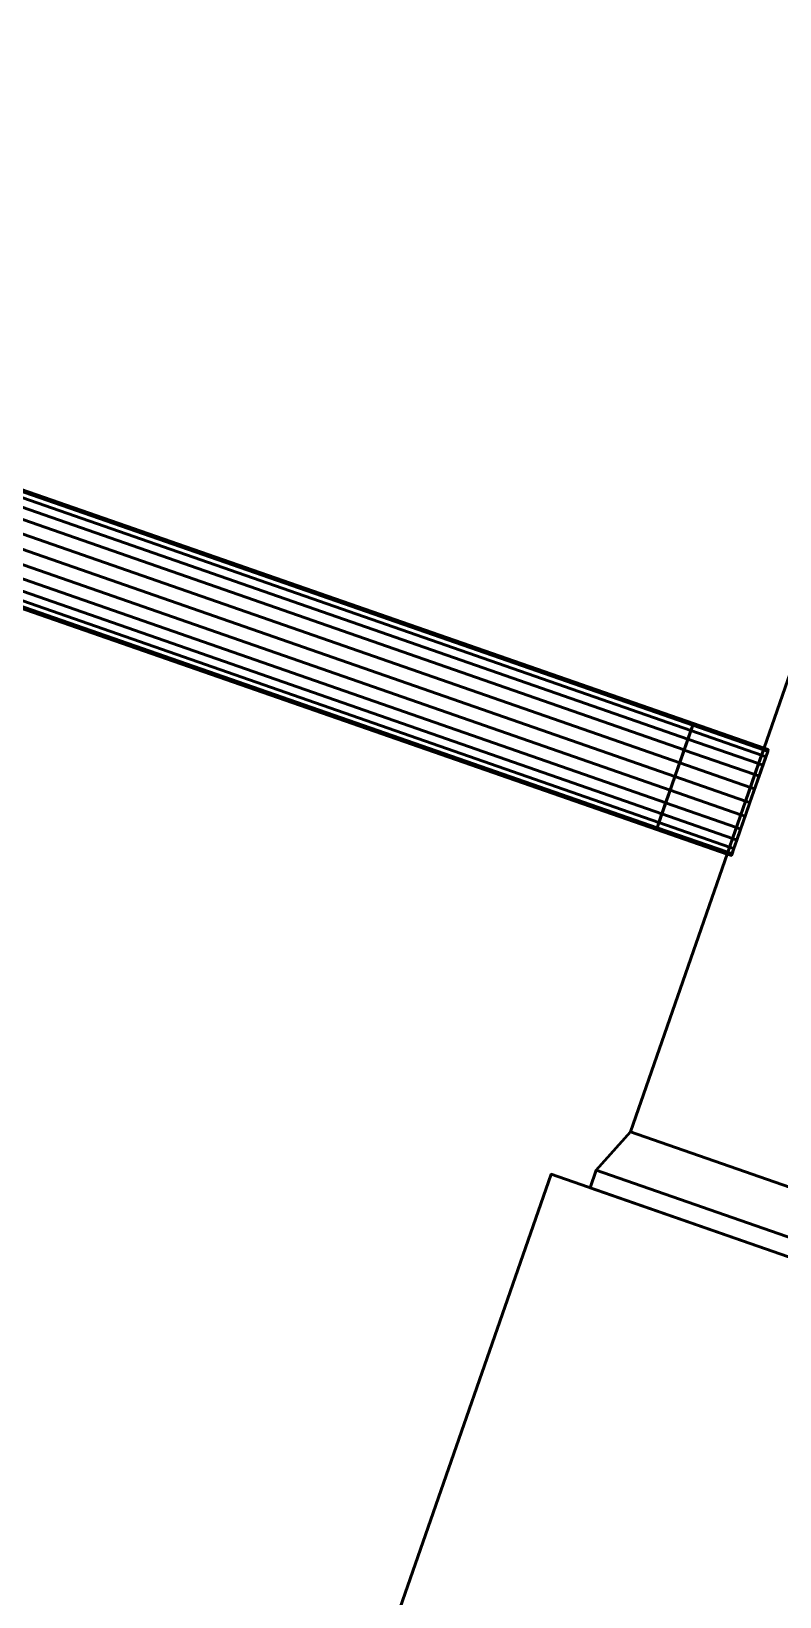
# Model space of a CAD drawing. Header units: inches. Extents: x -1654 to 1344, y -1538 to 36.
# Drawn here: x -543.7 to -503.7, y -378.6 to -294.9 of the extents above; entities that cross this region are included whole.
import ezdxf

# ---------------------------------------------------------------- set-up
doc = ezdxf.new("R2010")
doc.units = ezdxf.units.IN
doc.header["$MEASUREMENT"] = 0
doc.linetypes.add('Center', pattern=[1.25, 0.25, -0.1875, 0.625, -0.1875])
for name, color, linetype, lineweight in [('M-EQPT', 2, 'Continuous', 50), ('M-HVAC-DUCT', 1, 'Center', 30), ('M-HVAC-DUCT-RA', 1, 'Continuous', 50), ('M-HVAC-DUCT-SA', 1, 'Continuous', 50)]:
    doc.layers.add(name, color=color, linetype=linetype, lineweight=lineweight)

# ---------------------------------------------------------------- blocks, each defined once
blk = doc.blocks.new('Heat Pump - Horizontal - Water Source - Heat Pump 5 Ton Horizontal-947386-_3D_')
at = {"layer": 'M-EQPT'}
mesh = blk.add_polyface(dxfattribs=at)
corners = [(2.702, 13.699, -9.65), (-33.4, 13.699, -9.65), (-33.4, 13.699, 9.65), (2.702, 13.699, 9.65)]
mesh.append_faces([[corners[k] for k in face] for face in [(0, 1, 2, 3)]])
mesh = blk.add_polyface(dxfattribs=at)
corners = [(-33.4, 13.699, 9.65), (-33.4, 12.699, 9.65), (2.702, 12.699, 9.65), (2.702, 13.699, 9.65)]
mesh.append_faces([[corners[k] for k in face] for face in [(2, 3, 0, 1)]])
mesh = blk.add_polyface(dxfattribs=at)
corners = [(-33.4, 13.699, -9.65), (-33.4, 12.699, -9.65), (-33.4, 12.699, 9.65), (-33.4, 13.699, 9.65)]
mesh.append_faces([[corners[k] for k in face] for face in [(2, 3, 0, 1)]])
mesh = blk.add_polyface(dxfattribs=at)
corners = [(2.702, 13.699, -9.65), (2.702, 12.699, -9.65), (-33.4, 12.699, -9.65), (-33.4, 13.699, -9.65)]
mesh.append_faces([[corners[k] for k in face] for face in [(2, 3, 0, 1)]])
mesh = blk.add_polyface(dxfattribs=at)
corners = [(35.6, 12.699, 10.65), (-35.6, 12.699, 10.65), (-35.6, -12.699, 10.65), (35.6, -12.699, 10.65)]
mesh.append_faces([[corners[k] for k in face] for face in [(3, 0, 1, 2)]])
mesh = blk.add_polyface(dxfattribs=at)
corners = [(35.6, 12.699, -10.65), (35.6, -12.699, -10.65), (-35.6, -12.699, -10.65), (-35.6, 12.699, -10.65)]
mesh.append_faces([[corners[k] for k in face] for face in [(0, 1, 2, 3)]])
mesh = blk.add_polyface(dxfattribs=at)
corners = [(-35.6, 12.699, 10.65), (-35.6, 12.699, -10.65), (-35.6, -12.699, -10.65), (-35.6, -12.699, 10.65)]
mesh.append_faces([[corners[k] for k in face] for face in [(2, 3, 0, 1)]])
mesh = blk.add_polyface(dxfattribs=at)
corners = [(35.6, 12.699, 10.65), (35.6, 12.699, -10.65), (-35.6, 12.699, -10.65), (-35.6, 12.699, 10.65)]
mesh.append_faces([[corners[k] for k in face] for face in [(2, 3, 0, 1)]])
mesh = blk.add_polyface(dxfattribs=at)
corners = [(2.702, 12.699, -9.65), (2.702, 12.699, 9.65), (-33.4, 12.699, 9.65), (-33.4, 12.699, -9.65)]
mesh.append_faces([[corners[k] for k in face] for face in [(1, 2, 3, 0)]])
blk = doc.blocks.new('Round Takeoff - Standard-910528-_3D_')
at = {"layer": 'M-HVAC-DUCT', "color": 8, "linetype": 'Continuous', "lineweight": 50}
mesh = blk.add_polyface(dxfattribs=at)
corners = [(-0.24, 0, 3), (-0.24, 0.776, 2.898), (-0.24, 1.5, 2.598), (-0.24, 2.121, 2.121), (-0.24, 2.598, 1.5), (-0.24, 2.898, 0.776), (-0.24, 3), (-0.24, 2.898, -0.776), (-0.24, 2.598, -1.5), (-0.24, 2.121, -2.121), (-0.24, 1.5, -2.598), (-0.24, 0.776, -2.898), (-0.24, 0, -3), (-0.24, -0.776, -2.898), (-0.24, -1.5, -2.598), (-0.24, -2.121, -2.121), (-0.24, -2.598, -1.5), (-0.24, -2.898, -0.776), (-0.24, -3), (-0.24, -2.898, 0.776), (-0.24, -2.598, 1.5), (-0.24, -2.121, 2.121), (-0.24, -1.5, 2.598), (-0.24, -0.776, 2.898)]
mesh.append_faces([[corners[k] for k in face] for face in [(14, 20, 21)]], dxfattribs={"vtx0": -1, "vtx2": -1, "color": 8})
mesh.append_faces([[corners[k] for k in face] for face in [(21, 12, 13, 14), (12, 5, 6, 7), (12, 23, 0, 1)]], dxfattribs={"vtx0": -1, "vtx3": -1, "color": 8})
mesh.append_faces([[corners[k] for k in face] for face in [(9, 10, 7, 8)]], dxfattribs={"vtx1": -1, "color": 8})
mesh.append_faces([[corners[k] for k in face] for face in [(15, 16, 20, 14), (22, 23, 12, 21), (4, 5, 12, 3), (2, 3, 12, 1)]], dxfattribs={"vtx1": -1, "vtx2": -1, "color": 8})
mesh.append_faces([[corners[k] for k in face] for face in [(16, 17, 19, 20)]], dxfattribs={"vtx1": -1, "vtx3": -1, "color": 8})
mesh.append_faces([[corners[k] for k in face] for face in [(17, 18, 19)]], dxfattribs={"vtx2": -1, "color": 8})
mesh.append_faces([[corners[k] for k in face] for face in [(10, 11, 12, 7)]], dxfattribs={"vtx2": -1, "vtx3": -1, "color": 8})
mesh = blk.add_polyface(dxfattribs=at)
corners = [(-0.24, 3), (0, 3), (0, 2.898, -0.776), (0, 2.598, -1.5), (0, 2.121, -2.121), (0, 1.5, -2.598), (0, 0.776, -2.898), (0, 0, -3), (-0.24, 0, -3), (-0.24, 0.776, -2.898), (-0.24, 1.5, -2.598), (-0.24, 2.121, -2.121), (-0.24, 2.598, -1.5), (-0.24, 2.898, -0.776)]
mesh.append_faces([[corners[k] for k in face] for face in [(1, 2, 13, 0)]], dxfattribs={"vtx1": -1, "color": 8})
mesh.append_faces([[corners[k] for k in face] for face in [(5, 6, 9, 10), (10, 11, 4, 5), (2, 3, 12, 13), (11, 12, 3, 4)]], dxfattribs={"vtx1": -1, "vtx3": -1, "color": 8})
mesh.append_faces([[corners[k] for k in face] for face in [(6, 7, 8, 9)]], dxfattribs={"vtx3": -1, "color": 8})
mesh = blk.add_polyface(dxfattribs=at)
corners = [(-0.24, 0, 3), (0, 0, 3), (0, 0.776, 2.898), (0, 1.5, 2.598), (0, 2.121, 2.121), (0, 2.598, 1.5), (0, 2.898, 0.776), (0, 3), (-0.24, 3), (-0.24, 2.898, 0.776), (-0.24, 2.598, 1.5), (-0.24, 2.121, 2.121), (-0.24, 1.5, 2.598), (-0.24, 0.776, 2.898)]
mesh.append_faces([[corners[k] for k in face] for face in [(1, 2, 13, 0)]], dxfattribs={"vtx1": -1, "color": 8})
mesh.append_faces([[corners[k] for k in face] for face in [(5, 6, 9, 10), (10, 11, 4, 5), (2, 3, 12, 13), (11, 12, 3, 4)]], dxfattribs={"vtx1": -1, "vtx3": -1, "color": 8})
mesh.append_faces([[corners[k] for k in face] for face in [(6, 7, 8, 9)]], dxfattribs={"vtx3": -1, "color": 8})
mesh = blk.add_polyface(dxfattribs=at)
corners = [(4, 0, -3), (0, 0, -3), (0, 0.776, -2.898), (0, 1.5, -2.598), (0, 2.121, -2.121), (0, 2.598, -1.5), (0, 2.898, -0.776), (0, 3), (4, 3), (4, 2.898, -0.776), (4, 2.598, -1.5), (4, 2.121, -2.121), (4, 1.5, -2.598), (4, 0.776, -2.898)]
mesh.append_faces([[corners[k] for k in face] for face in [(2, 13, 0, 1)]], dxfattribs={"vtx0": -1, "color": 8})
mesh.append_faces([[corners[k] for k in face] for face in [(3, 12, 13, 2), (12, 3, 4, 11), (6, 9, 10, 5), (11, 4, 5, 10)]], dxfattribs={"vtx0": -1, "vtx2": -1, "color": 8})
mesh.append_faces([[corners[k] for k in face] for face in [(7, 8, 9, 6)]], dxfattribs={"vtx2": -1, "color": 8})
mesh = blk.add_polyface(dxfattribs=at)
corners = [(4, 3), (0, 3), (0, 2.898, 0.776), (0, 2.598, 1.5), (0, 2.121, 2.121), (0, 1.5, 2.598), (0, 0.776, 2.898), (0, 0, 3), (4, 0, 3), (4, 0.776, 2.898), (4, 1.5, 2.598), (4, 2.121, 2.121), (4, 2.598, 1.5), (4, 2.898, 0.776)]
mesh.append_faces([[corners[k] for k in face] for face in [(2, 13, 0, 1)]], dxfattribs={"vtx0": -1, "color": 8})
mesh.append_faces([[corners[k] for k in face] for face in [(3, 12, 13, 2), (12, 3, 4, 11), (6, 9, 10, 5), (11, 4, 5, 10)]], dxfattribs={"vtx0": -1, "vtx2": -1, "color": 8})
mesh.append_faces([[corners[k] for k in face] for face in [(7, 8, 9, 6)]], dxfattribs={"vtx2": -1, "color": 8})
mesh = blk.add_polyface(dxfattribs=at)
corners = [(4, 0, 3), (4, -0.776, 2.898), (4, -1.5, 2.598), (4, -2.121, 2.121), (4, -2.598, 1.5), (4, -2.898, 0.776), (4, -3), (4, -2.898, -0.776), (4, -2.598, -1.5), (4, -2.121, -2.121), (4, -1.5, -2.598), (4, -0.776, -2.898), (4, 0, -3), (4, 0.776, -2.898), (4, 1.5, -2.598), (4, 2.121, -2.121), (4, 2.598, -1.5), (4, 2.898, -0.776), (4, 3), (4, 2.898, 0.776), (4, 2.598, 1.5), (4, 2.121, 2.121), (4, 1.5, 2.598), (4, 0.776, 2.898)]
mesh.append_faces([[corners[k] for k in face] for face in [(17, 14, 15, 16)]], dxfattribs={"vtx0": -1, "color": 8})
mesh.append_faces([[corners[k] for k in face] for face in [(5, 7, 8, 4)]], dxfattribs={"vtx0": -1, "vtx2": -1, "color": 8})
mesh.append_faces([[corners[k] for k in face] for face in [(4, 8, 9, 10), (12, 1, 2, 3), (12, 19, 20, 21), (12, 21, 22, 23)]], dxfattribs={"vtx0": -1, "vtx3": -1, "color": 8})
mesh.append_faces([[corners[k] for k in face] for face in [(11, 12, 4, 10), (18, 19, 12, 17), (3, 4, 12), (0, 1, 12, 23)]], dxfattribs={"vtx1": -1, "vtx2": -1, "color": 8})
mesh.append_faces([[corners[k] for k in face] for face in [(5, 6, 7)]], dxfattribs={"vtx2": -1, "color": 8})
mesh.append_faces([[corners[k] for k in face] for face in [(12, 13, 14, 17)]], dxfattribs={"vtx2": -1, "vtx3": -1, "color": 8})
mesh = blk.add_polyface(dxfattribs=at)
corners = [(-0.24, -3), (0, -3), (0, -2.898, 0.776), (0, -2.598, 1.5), (0, -2.121, 2.121), (0, -1.5, 2.598), (0, -0.776, 2.898), (0, 0, 3), (-0.24, 0, 3), (-0.24, -0.776, 2.898), (-0.24, -1.5, 2.598), (-0.24, -2.121, 2.121), (-0.24, -2.598, 1.5), (-0.24, -2.898, 0.776)]
mesh.append_faces([[corners[k] for k in face] for face in [(1, 2, 13, 0)]], dxfattribs={"vtx1": -1, "color": 8})
mesh.append_faces([[corners[k] for k in face] for face in [(5, 6, 9, 10), (10, 11, 4, 5), (2, 3, 12, 13), (11, 12, 3, 4)]], dxfattribs={"vtx1": -1, "vtx3": -1, "color": 8})
mesh.append_faces([[corners[k] for k in face] for face in [(6, 7, 8, 9)]], dxfattribs={"vtx3": -1, "color": 8})
mesh = blk.add_polyface(dxfattribs=at)
corners = [(-0.24, 0, -3), (0, 0, -3), (0, -0.776, -2.898), (0, -1.5, -2.598), (0, -2.121, -2.121), (0, -2.598, -1.5), (0, -2.898, -0.776), (0, -3), (-0.24, -3), (-0.24, -2.898, -0.776), (-0.24, -2.598, -1.5), (-0.24, -2.121, -2.121), (-0.24, -1.5, -2.598), (-0.24, -0.776, -2.898)]
mesh.append_faces([[corners[k] for k in face] for face in [(5, 6, 9, 10), (10, 11, 4, 5), (2, 3, 12, 13), (11, 12, 3, 4)]], dxfattribs={"vtx1": -1, "vtx3": -1, "color": 8})
mesh.append_faces([[corners[k] for k in face] for face in [(0, 1, 2, 13)]], dxfattribs={"vtx2": -1, "color": 8})
mesh.append_faces([[corners[k] for k in face] for face in [(6, 7, 8, 9)]], dxfattribs={"vtx3": -1, "color": 8})
mesh = blk.add_polyface(dxfattribs=at)
corners = [(4, 0, 3), (0, 0, 3), (0, -0.776, 2.898), (0, -1.5, 2.598), (0, -2.121, 2.121), (0, -2.598, 1.5), (0, -2.898, 0.776), (0, -3), (4, -3), (4, -2.898, 0.776), (4, -2.598, 1.5), (4, -2.121, 2.121), (4, -1.5, 2.598), (4, -0.776, 2.898)]
mesh.append_faces([[corners[k] for k in face] for face in [(2, 13, 0, 1)]], dxfattribs={"vtx0": -1, "color": 8})
mesh.append_faces([[corners[k] for k in face] for face in [(3, 12, 13, 2), (12, 3, 4, 11), (6, 9, 10, 5), (11, 4, 5, 10)]], dxfattribs={"vtx0": -1, "vtx2": -1, "color": 8})
mesh.append_faces([[corners[k] for k in face] for face in [(7, 8, 9, 6)]], dxfattribs={"vtx2": -1, "color": 8})
mesh = blk.add_polyface(dxfattribs=at)
corners = [(4, -3), (0, -3), (0, -2.898, -0.776), (0, -2.598, -1.5), (0, -2.121, -2.121), (0, -1.5, -2.598), (0, -0.776, -2.898), (0, 0, -3), (4, 0, -3), (4, -0.776, -2.898), (4, -1.5, -2.598), (4, -2.121, -2.121), (4, -2.598, -1.5), (4, -2.898, -0.776)]
mesh.append_faces([[corners[k] for k in face] for face in [(3, 12, 13, 2), (12, 3, 4, 11), (6, 9, 10, 5), (11, 4, 5, 10)]], dxfattribs={"vtx0": -1, "vtx2": -1, "color": 8})
mesh.append_faces([[corners[k] for k in face] for face in [(7, 8, 9, 6)]], dxfattribs={"vtx2": -1, "color": 8})
mesh.append_faces([[corners[k] for k in face] for face in [(13, 0, 1, 2)]], dxfattribs={"vtx3": -1, "color": 8})
blk = doc.blocks.new('Rectangular Transition - Angle - 45 Degree-926546-_3D_')
at = {"layer": 'M-HVAC-DUCT', "color": 8, "linetype": 'Continuous', "lineweight": 50}
mesh = blk.add_polyface(dxfattribs=at)
corners = [(0, -18.051, 9.65), (0, 18.051, 9.65), (0, 18.051, -9.65), (0, -18.051, -9.65)]
mesh.append_faces([[corners[k] for k in face] for face in [(0, 1, 2, 3)]], dxfattribs={"color": 8})
mesh = blk.add_polyface(dxfattribs=at)
corners = [(0, -18.051, -9.65), (0, 18.051, -9.65), (2.537, 17, -9), (2.537, -17, -9)]
mesh.append_faces([[corners[k] for k in face] for face in [(3, 0, 1, 2)]], dxfattribs={"color": 8})
mesh = blk.add_polyface(dxfattribs=at)
corners = [(0, 18.051, -9.65), (0, 18.051, 9.65), (2.537, 17, 9), (2.537, 17, -9)]
mesh.append_faces([[corners[k] for k in face] for face in [(3, 0, 1, 2)]], dxfattribs={"color": 8})
mesh = blk.add_polyface(dxfattribs=at)
corners = [(0, 18.051, 9.65), (0, -18.051, 9.65), (2.537, -17, 9), (2.537, 17, 9)]
mesh.append_faces([[corners[k] for k in face] for face in [(2, 3, 0, 1)]], dxfattribs={"color": 8})
mesh = blk.add_polyface(dxfattribs=at)
corners = [(2.537, -17, 9), (2.537, -17, -9), (2.537, 17, -9), (2.537, 17, 9)]
mesh.append_faces([[corners[k] for k in face] for face in [(3, 0, 1, 2)]], dxfattribs={"color": 8})
mesh = blk.add_polyface(dxfattribs=at)
corners = [(0, -18.051, 9.65), (0, -18.051, -9.65), (2.537, -17, -9), (2.537, -17, 9)]
mesh.append_faces([[corners[k] for k in face] for face in [(2, 3, 0, 1)]], dxfattribs={"color": 8})

msp = doc.modelspace()

# ---------------------------------------------------------------- linework, layer by layer
at = {"layer": 'M-HVAC-DUCT', "color": 5}
for p, q in [((-509.333, -334.738, 1326), (-586.717, -307.775, 1326)), ((-509.333, -334.738, 1326), (-586.717, -307.775, 1326)), ((-505.556, -336.055, 1326), (-509.333, -334.738, 1326)), ((-505.556, -336.055, 1326), (-505.329, -336.134, 1326))]:
    msp.add_line(p, q, dxfattribs=at)

# ---------------------------------------------------------------- block references
at = {"layer": 'M-EQPT', "rotation": 340.7901312840835}
msp.add_blockref('Heat Pump - Horizontal - Water Source - Heat Pump 5 Ton Horizontal-947386-_3D_', (-486.507, -379.702, 1326), dxfattribs=at)
at = {"layer": 'M-HVAC-DUCT-SA', "color": 8, "extrusion": (0, 0, -1), "rotation": 19.20986871591704}
msp.add_blockref('Round Takeoff - Standard-910528-_3D_', (505.556, -336.055, -1326), dxfattribs=at)
at = {"layer": 'M-HVAC-DUCT-SA', "color": 8, "rotation": 70.79013128408351}
msp.add_blockref('Rectangular Transition - Angle - 45 Degree-926546-_3D_', (-496.494, -361.715, 1326), dxfattribs=at)

# ---------------------------------------------------------------- meshes
at = {"layer": 'M-HVAC-DUCT-RA', "color": 8}
mesh = msp.add_polyface(dxfattribs=at)
corners = [(3.555, -377.31, 1321), (4.061, -375.57, 1320.761), (4.532, -373.949, 1320.062), (4.937, -372.557, 1318.95), (5.247, -371.489, 1317.5), (5.442, -370.817, 1315.812), (5.509, -370.588, 1314), (-689.709, -168.479, 1314), (-689.775, -168.708, 1315.812), (-689.971, -169.38, 1317.5), (-690.281, -170.448, 1318.95), (-690.686, -171.84, 1320.062), (-691.157, -173.461, 1320.761), (-691.663, -175.201, 1321)]
mesh.append_faces([[corners[k] for k in face] for face in [(8, 9, 4, 5), (3, 4, 9, 10), (11, 12, 1, 2), (2, 3, 10, 11)]], dxfattribs={"vtx1": -1, "vtx3": -1, "color": 8})
mesh.append_faces([[corners[k] for k in face] for face in [(6, 7, 8, 5)]], dxfattribs={"vtx2": -1, "color": 8})
mesh.append_faces([[corners[k] for k in face] for face in [(12, 13, 0, 1)]], dxfattribs={"vtx3": -1, "color": 8})
mesh = msp.add_polyface(dxfattribs=at)
corners = [(5.509, -370.588, 1314), (5.442, -370.817, 1312.188), (5.247, -371.489, 1310.5), (4.937, -372.557, 1309.05), (4.532, -373.949, 1307.938), (4.061, -375.57, 1307.239), (3.555, -377.31, 1307), (-691.663, -175.201, 1307), (-691.157, -173.461, 1307.239), (-690.686, -171.84, 1307.938), (-690.281, -170.448, 1309.05), (-689.971, -169.38, 1310.5), (-689.775, -168.708, 1312.188), (-689.709, -168.479, 1314)]
mesh.append_faces([[corners[k] for k in face] for face in [(7, 8, 5, 6)]], dxfattribs={"vtx1": -1, "color": 8})
mesh.append_faces([[corners[k] for k in face] for face in [(8, 9, 4, 5), (3, 4, 9, 10), (11, 12, 1, 2), (2, 3, 10, 11)]], dxfattribs={"vtx1": -1, "vtx3": -1, "color": 8})
mesh.append_faces([[corners[k] for k in face] for face in [(12, 13, 0, 1)]], dxfattribs={"vtx3": -1, "color": 8})
mesh = msp.add_polyface(dxfattribs=at)
corners = [(1.601, -384.032, 1314), (1.667, -383.803, 1315.812), (1.863, -383.131, 1317.5), (2.173, -382.063, 1318.95), (2.578, -380.671, 1320.062), (3.049, -379.05, 1320.761), (3.555, -377.31, 1321), (-691.663, -175.201, 1321), (-692.169, -176.94, 1320.761), (-692.64, -178.562, 1320.062), (-693.045, -179.954, 1318.95), (-693.355, -181.022, 1317.5), (-693.55, -181.693, 1315.812), (-693.617, -181.922, 1314)]
mesh.append_faces([[corners[k] for k in face] for face in [(7, 8, 5, 6)]], dxfattribs={"vtx1": -1, "color": 8})
mesh.append_faces([[corners[k] for k in face] for face in [(8, 9, 4, 5), (3, 4, 9, 10), (11, 12, 1, 2), (2, 3, 10, 11)]], dxfattribs={"vtx1": -1, "vtx3": -1, "color": 8})
mesh.append_faces([[corners[k] for k in face] for face in [(12, 13, 0, 1)]], dxfattribs={"vtx3": -1, "color": 8})
mesh = msp.add_polyface(dxfattribs=at)
corners = [(3.555, -377.31, 1307), (3.049, -379.05, 1307.239), (2.578, -380.671, 1307.938), (2.173, -382.063, 1309.05), (1.863, -383.131, 1310.5), (1.667, -383.803, 1312.188), (1.601, -384.032, 1314), (-693.617, -181.922, 1314), (-693.55, -181.693, 1312.188), (-693.355, -181.022, 1310.5), (-693.045, -179.954, 1309.05), (-692.64, -178.562, 1307.938), (-692.169, -176.94, 1307.239), (-691.663, -175.201, 1307)]
mesh.append_faces([[corners[k] for k in face] for face in [(7, 8, 5, 6)]], dxfattribs={"vtx1": -1, "color": 8})
mesh.append_faces([[corners[k] for k in face] for face in [(8, 9, 4, 5), (3, 4, 9, 10), (11, 12, 1, 2), (2, 3, 10, 11)]], dxfattribs={"vtx1": -1, "vtx3": -1, "color": 8})
mesh.append_faces([[corners[k] for k in face] for face in [(12, 13, 0, 1)]], dxfattribs={"vtx3": -1, "color": 8})
at = {"layer": 'M-HVAC-DUCT-SA', "color": 8}
mesh = msp.add_polyface(dxfattribs=at)
corners = [(217.678, -463.725, 1340), (218.175, -462.016, 1339.799), (218.647, -460.392, 1339.208), (219.07, -458.936, 1338.255), (219.424, -457.719, 1336.988), (219.69, -456.804, 1335.471), (219.855, -456.236, 1333.78), (219.911, -456.043, 1332), (-798.8, -159.89, 1332), (-798.856, -160.083, 1333.78), (-799.021, -160.651, 1335.471), (-799.287, -161.566, 1336.988), (-799.641, -162.783, 1338.255), (-800.065, -164.239, 1339.208), (-800.537, -165.863, 1339.799), (-801.034, -167.572, 1340)]
mesh.append_faces([[corners[k] for k in face] for face in [(9, 10, 5, 6), (10, 11, 4, 5), (3, 4, 11, 12), (12, 13, 2, 3), (13, 14, 1, 2)]], dxfattribs={"vtx1": -1, "vtx3": -1, "color": 8})
mesh.append_faces([[corners[k] for k in face] for face in [(7, 8, 9, 6)]], dxfattribs={"vtx2": -1, "color": 8})
mesh.append_faces([[corners[k] for k in face] for face in [(14, 15, 0, 1)]], dxfattribs={"vtx3": -1, "color": 8})
mesh = msp.add_polyface(dxfattribs=at)
corners = [(219.911, -456.043, 1332), (219.855, -456.236, 1330.22), (219.69, -456.804, 1328.529), (219.424, -457.719, 1327.012), (219.07, -458.936, 1325.745), (218.647, -460.392, 1324.792), (218.175, -462.016, 1324.201), (217.678, -463.725, 1324), (-801.034, -167.572, 1324), (-800.537, -165.863, 1324.201), (-800.065, -164.239, 1324.792), (-799.641, -162.783, 1325.745), (-799.287, -161.566, 1327.012), (-799.021, -160.651, 1328.529), (-798.856, -160.083, 1330.22), (-798.8, -159.89, 1332)]
mesh.append_faces([[corners[k] for k in face] for face in [(8, 9, 6, 7)]], dxfattribs={"vtx1": -1, "color": 8})
mesh.append_faces([[corners[k] for k in face] for face in [(9, 10, 5, 6), (10, 11, 4, 5), (3, 4, 11, 12), (12, 13, 2, 3), (13, 14, 1, 2)]], dxfattribs={"vtx1": -1, "vtx3": -1, "color": 8})
mesh.append_faces([[corners[k] for k in face] for face in [(14, 15, 0, 1)]], dxfattribs={"vtx3": -1, "color": 8})
mesh = msp.add_polyface(dxfattribs=at)
corners = [(215.444, -471.407, 1332), (215.5, -471.215, 1333.78), (215.666, -470.647, 1335.471), (215.932, -469.731, 1336.988), (216.285, -468.515, 1338.255), (216.709, -467.059, 1339.208), (217.181, -465.435, 1339.799), (217.678, -463.725, 1340), (-801.034, -167.572, 1340), (-801.53, -169.282, 1339.799), (-802.002, -170.905, 1339.208), (-802.426, -172.362, 1338.255), (-802.78, -173.578, 1336.988), (-803.046, -174.493, 1335.471), (-803.211, -175.062, 1333.78), (-803.267, -175.254, 1332)]
mesh.append_faces([[corners[k] for k in face] for face in [(8, 9, 6, 7)]], dxfattribs={"vtx1": -1, "color": 8})
mesh.append_faces([[corners[k] for k in face] for face in [(9, 10, 5, 6), (10, 11, 4, 5), (3, 4, 11, 12), (12, 13, 2, 3), (13, 14, 1, 2)]], dxfattribs={"vtx1": -1, "vtx3": -1, "color": 8})
mesh.append_faces([[corners[k] for k in face] for face in [(14, 15, 0, 1)]], dxfattribs={"vtx3": -1, "color": 8})
mesh = msp.add_polyface(dxfattribs=at)
corners = [(217.678, -463.725, 1324), (217.181, -465.435, 1324.201), (216.709, -467.059, 1324.792), (216.285, -468.515, 1325.745), (215.932, -469.731, 1327.012), (215.666, -470.647, 1328.529), (215.5, -471.215, 1330.22), (215.444, -471.407, 1332), (-803.267, -175.254, 1332), (-803.211, -175.062, 1330.22), (-803.046, -174.493, 1328.529), (-802.78, -173.578, 1327.012), (-802.426, -172.362, 1325.745), (-802.002, -170.905, 1324.792), (-801.53, -169.282, 1324.201), (-801.034, -167.572, 1324)]
mesh.append_faces([[corners[k] for k in face] for face in [(8, 9, 6, 7)]], dxfattribs={"vtx1": -1, "color": 8})
mesh.append_faces([[corners[k] for k in face] for face in [(9, 10, 5, 6), (10, 11, 4, 5), (3, 4, 11, 12), (12, 13, 2, 3), (13, 14, 1, 2)]], dxfattribs={"vtx1": -1, "vtx3": -1, "color": 8})
mesh.append_faces([[corners[k] for k in face] for face in [(14, 15, 0, 1)]], dxfattribs={"vtx3": -1, "color": 8})
mesh = msp.add_polyface(dxfattribs=at)
corners = [(-241.901, -350.387, 1332), (-241.467, -348.895, 1331.796), (-241.064, -347.506, 1331.196), (-240.717, -346.313, 1330.243), (-240.45, -345.397, 1329), (-240.283, -344.821, 1327.553), (-240.226, -344.625, 1326), (-698.826, -211.304, 1326), (-698.883, -211.5, 1327.553), (-699.05, -212.076, 1329), (-699.316, -212.991, 1330.243), (-699.663, -214.185, 1331.196), (-700.067, -215.574, 1331.796), (-700.501, -217.065, 1332)]
mesh.append_faces([[corners[k] for k in face] for face in [(8, 9, 4, 5), (3, 4, 9, 10), (11, 12, 1, 2), (2, 3, 10, 11)]], dxfattribs={"vtx1": -1, "vtx3": -1, "color": 8})
mesh.append_faces([[corners[k] for k in face] for face in [(6, 7, 8, 5)]], dxfattribs={"vtx2": -1, "color": 8})
mesh.append_faces([[corners[k] for k in face] for face in [(12, 13, 0, 1)]], dxfattribs={"vtx3": -1, "color": 8})
mesh = msp.add_polyface(dxfattribs=at)
corners = [(-240.226, -344.625, 1326), (-240.283, -344.821, 1324.447), (-240.45, -345.397, 1323), (-240.717, -346.313, 1321.757), (-241.064, -347.506, 1320.804), (-241.467, -348.895, 1320.204), (-241.901, -350.387, 1320), (-700.501, -217.065, 1320), (-700.067, -215.574, 1320.204), (-699.663, -214.185, 1320.804), (-699.316, -212.991, 1321.757), (-699.05, -212.076, 1323), (-698.883, -211.5, 1324.447), (-698.826, -211.304, 1326)]
mesh.append_faces([[corners[k] for k in face] for face in [(7, 8, 5, 6)]], dxfattribs={"vtx1": -1, "color": 8})
mesh.append_faces([[corners[k] for k in face] for face in [(8, 9, 4, 5), (3, 4, 9, 10), (11, 12, 1, 2), (2, 3, 10, 11)]], dxfattribs={"vtx1": -1, "vtx3": -1, "color": 8})
mesh.append_faces([[corners[k] for k in face] for face in [(12, 13, 0, 1)]], dxfattribs={"vtx3": -1, "color": 8})
mesh = msp.add_polyface(dxfattribs=at)
corners = [(-243.576, -356.148, 1326), (-243.519, -355.952, 1327.553), (-243.352, -355.376, 1329), (-243.085, -354.461, 1330.243), (-242.738, -353.267, 1331.196), (-242.334, -351.878, 1331.796), (-241.901, -350.387, 1332), (-700.501, -217.065, 1332), (-700.934, -218.557, 1331.796), (-701.338, -219.946, 1331.196), (-701.685, -221.139, 1330.243), (-701.951, -222.055, 1329), (-702.119, -222.631, 1327.553), (-702.176, -222.827, 1326)]
mesh.append_faces([[corners[k] for k in face] for face in [(7, 8, 5, 6)]], dxfattribs={"vtx1": -1, "color": 8})
mesh.append_faces([[corners[k] for k in face] for face in [(8, 9, 4, 5), (3, 4, 9, 10), (11, 12, 1, 2), (2, 3, 10, 11)]], dxfattribs={"vtx1": -1, "vtx3": -1, "color": 8})
mesh.append_faces([[corners[k] for k in face] for face in [(12, 13, 0, 1)]], dxfattribs={"vtx3": -1, "color": 8})
mesh = msp.add_polyface(dxfattribs=at)
corners = [(-241.901, -350.387, 1320), (-242.334, -351.878, 1320.204), (-242.738, -353.267, 1320.804), (-243.085, -354.461, 1321.757), (-243.352, -355.376, 1323), (-243.519, -355.952, 1324.447), (-243.576, -356.148, 1326), (-702.176, -222.827, 1326), (-702.119, -222.631, 1324.447), (-701.951, -222.055, 1323), (-701.685, -221.139, 1321.757), (-701.338, -219.946, 1320.804), (-700.934, -218.557, 1320.204), (-700.501, -217.065, 1320)]
mesh.append_faces([[corners[k] for k in face] for face in [(7, 8, 5, 6)]], dxfattribs={"vtx1": -1, "color": 8})
mesh.append_faces([[corners[k] for k in face] for face in [(8, 9, 4, 5), (3, 4, 9, 10), (11, 12, 1, 2), (2, 3, 10, 11)]], dxfattribs={"vtx1": -1, "vtx3": -1, "color": 8})
mesh.append_faces([[corners[k] for k in face] for face in [(12, 13, 0, 1)]], dxfattribs={"vtx3": -1, "color": 8})
mesh = msp.add_polyface(dxfattribs=at)
corners = [(-509.333, -334.738, 1329), (-509.077, -334.005, 1328.898), (-508.839, -333.322, 1328.598), (-508.635, -332.735, 1328.121), (-508.478, -332.285, 1327.5), (-508.379, -332.002, 1326.776), (-508.346, -331.905, 1326), (-585.73, -304.942, 1326), (-585.764, -305.039, 1326.776), (-585.863, -305.322, 1327.5), (-586.019, -305.772, 1328.121), (-586.224, -306.359, 1328.598), (-586.462, -307.042, 1328.898), (-586.717, -307.775, 1329)]
mesh.append_faces([[corners[k] for k in face] for face in [(8, 9, 4, 5), (3, 4, 9, 10), (11, 12, 1, 2), (2, 3, 10, 11)]], dxfattribs={"vtx1": -1, "vtx3": -1, "color": 8})
mesh.append_faces([[corners[k] for k in face] for face in [(6, 7, 8, 5)]], dxfattribs={"vtx2": -1, "color": 8})
mesh.append_faces([[corners[k] for k in face] for face in [(12, 13, 0, 1)]], dxfattribs={"vtx3": -1, "color": 8})
mesh = msp.add_polyface(dxfattribs=at)
corners = [(-508.346, -331.905, 1326), (-508.379, -332.002, 1325.224), (-508.478, -332.285, 1324.5), (-508.635, -332.735, 1323.879), (-508.839, -333.322, 1323.402), (-509.077, -334.005, 1323.102), (-509.333, -334.738, 1323), (-586.717, -307.775, 1323), (-586.462, -307.042, 1323.102), (-586.224, -306.359, 1323.402), (-586.019, -305.772, 1323.879), (-585.863, -305.322, 1324.5), (-585.764, -305.039, 1325.224), (-585.73, -304.942, 1326)]
mesh.append_faces([[corners[k] for k in face] for face in [(7, 8, 5, 6)]], dxfattribs={"vtx1": -1, "color": 8})
mesh.append_faces([[corners[k] for k in face] for face in [(8, 9, 4, 5), (3, 4, 9, 10), (11, 12, 1, 2), (2, 3, 10, 11)]], dxfattribs={"vtx1": -1, "vtx3": -1, "color": 8})
mesh.append_faces([[corners[k] for k in face] for face in [(12, 13, 0, 1)]], dxfattribs={"vtx3": -1, "color": 8})
mesh = msp.add_polyface(dxfattribs=at)
corners = [(-510.32, -337.571, 1326), (-510.286, -337.475, 1326.776), (-510.188, -337.192, 1327.5), (-510.031, -336.742, 1328.121), (-509.826, -336.155, 1328.598), (-509.588, -335.472, 1328.898), (-509.333, -334.738, 1329), (-586.717, -307.775, 1329), (-586.973, -308.509, 1328.898), (-587.211, -309.192, 1328.598), (-587.415, -309.779, 1328.121), (-587.572, -310.229, 1327.5), (-587.671, -310.512, 1326.776), (-587.705, -310.608, 1326)]
mesh.append_faces([[corners[k] for k in face] for face in [(7, 8, 5, 6)]], dxfattribs={"vtx1": -1, "color": 8})
mesh.append_faces([[corners[k] for k in face] for face in [(8, 9, 4, 5), (3, 4, 9, 10), (11, 12, 1, 2), (2, 3, 10, 11)]], dxfattribs={"vtx1": -1, "vtx3": -1, "color": 8})
mesh.append_faces([[corners[k] for k in face] for face in [(12, 13, 0, 1)]], dxfattribs={"vtx3": -1, "color": 8})
mesh = msp.add_polyface(dxfattribs=at)
corners = [(-509.333, -334.738, 1323), (-509.588, -335.472, 1323.102), (-509.826, -336.155, 1323.402), (-510.031, -336.742, 1323.879), (-510.188, -337.192, 1324.5), (-510.286, -337.475, 1325.224), (-510.32, -337.571, 1326), (-587.705, -310.608, 1326), (-587.671, -310.512, 1325.224), (-587.572, -310.229, 1324.5), (-587.415, -309.779, 1323.879), (-587.211, -309.192, 1323.402), (-586.973, -308.509, 1323.102), (-586.717, -307.775, 1323)]
mesh.append_faces([[corners[k] for k in face] for face in [(7, 8, 5, 6)]], dxfattribs={"vtx1": -1, "color": 8})
mesh.append_faces([[corners[k] for k in face] for face in [(8, 9, 4, 5), (3, 4, 9, 10), (11, 12, 1, 2), (2, 3, 10, 11)]], dxfattribs={"vtx1": -1, "vtx3": -1, "color": 8})
mesh.append_faces([[corners[k] for k in face] for face in [(12, 13, 0, 1)]], dxfattribs={"vtx3": -1, "color": 8})
mesh = msp.add_polyface(dxfattribs=at)
corners = [(-479.606, -364.913, 1317), (-511.713, -353.726, 1317), (-501.762, -325.168, 1317), (-469.655, -336.355, 1317)]
mesh.append_faces([[corners[k] for k in face] for face in [(3, 0, 1, 2)]], dxfattribs={"color": 8})
mesh = msp.add_polyface(dxfattribs=at)
corners = [(-511.713, -353.726, 1335), (-479.606, -364.913, 1335), (-469.655, -336.355, 1335), (-501.762, -325.168, 1335)]
mesh.append_faces([[corners[k] for k in face] for face in [(0, 1, 2, 3)]], dxfattribs={"color": 8})
mesh = msp.add_polyface(dxfattribs=at)
corners = [(-511.713, -353.726, 1317), (-511.713, -353.726, 1335), (-501.762, -325.168, 1335), (-501.762, -325.168, 1317)]
mesh.append_faces([[corners[k] for k in face] for face in [(3, 0, 1, 2)]], dxfattribs={"color": 8})
mesh = msp.add_polyface(dxfattribs=at)
corners = [(-508.346, -331.905, 1326), (-508.379, -332.002, 1326.776), (-508.478, -332.285, 1327.5), (-508.635, -332.735, 1328.121), (-508.839, -333.322, 1328.598), (-509.077, -334.005, 1328.898), (-509.333, -334.738, 1329), (-509.588, -335.472, 1328.898), (-509.826, -336.155, 1328.598), (-510.031, -336.742, 1328.121), (-510.188, -337.192, 1327.5), (-510.286, -337.475, 1326.776), (-510.32, -337.571, 1326), (-510.286, -337.475, 1325.224), (-510.188, -337.192, 1324.5), (-510.031, -336.742, 1323.879), (-509.826, -336.155, 1323.402), (-509.588, -335.472, 1323.102), (-509.333, -334.738, 1323), (-509.077, -334.005, 1323.102), (-508.839, -333.322, 1323.402), (-508.635, -332.735, 1323.879), (-508.478, -332.285, 1324.5), (-508.379, -332.002, 1325.224)]
mesh.append_faces([[corners[k] for k in face] for face in [(12, 8, 11)]], dxfattribs={"vtx0": -1, "vtx1": -1, "color": 8})
mesh.append_faces([[corners[k] for k in face] for face in [(20, 4, 16)]], dxfattribs={"vtx0": -1, "vtx1": -1, "vtx2": -1, "color": 8})
mesh.append_faces([[corners[k] for k in face] for face in [(16, 4, 8, 12)]], dxfattribs={"vtx0": -1, "vtx1": -1, "vtx2": -1, "vtx3": -1, "color": 8})
mesh.append_faces([[corners[k] for k in face] for face in [(20, 23, 0)]], dxfattribs={"vtx0": -1, "vtx2": -1, "color": 8})
mesh.append_faces([[corners[k] for k in face] for face in [(10, 11, 8, 9), (15, 16, 14), (17, 18, 16), (5, 6, 4)]], dxfattribs={"vtx1": -1, "color": 8})
mesh.append_faces([[corners[k] for k in face] for face in [(0, 1, 4, 20)]], dxfattribs={"vtx1": -1, "vtx2": -1, "vtx3": -1, "color": 8})
mesh.append_faces([[corners[k] for k in face] for face in [(2, 3, 4, 1)]], dxfattribs={"vtx2": -1, "color": 8})
mesh.append_faces([[corners[k] for k in face] for face in [(6, 7, 8, 4), (12, 13, 14, 16), (18, 19, 20, 16)]], dxfattribs={"vtx2": -1, "vtx3": -1, "color": 8})
mesh.append_faces([[corners[k] for k in face] for face in [(20, 21, 22, 23)]], dxfattribs={"vtx3": -1, "color": 8})
mesh = msp.add_polyface(dxfattribs=at)
corners = [(-505.556, -336.055, 1323), (-505.811, -336.788, 1323.102), (-506.049, -337.471, 1323.402), (-506.254, -338.058, 1323.879), (-506.41, -338.508, 1324.5), (-506.509, -338.791, 1325.224), (-506.543, -338.888, 1326), (-506.509, -338.791, 1326.776), (-506.41, -338.508, 1327.5), (-506.254, -338.058, 1328.121), (-506.049, -337.471, 1328.598), (-505.811, -336.788, 1328.898), (-505.556, -336.055, 1329), (-505.3, -335.321, 1328.898), (-505.062, -334.638, 1328.598), (-504.858, -334.051, 1328.121), (-504.701, -333.601, 1327.5), (-504.602, -333.318, 1326.776), (-504.569, -333.222, 1326), (-504.602, -333.318, 1325.224), (-504.701, -333.601, 1324.5), (-504.858, -334.051, 1323.879), (-505.062, -334.638, 1323.402), (-505.3, -335.321, 1323.102)]
mesh.append_faces([[corners[k] for k in face] for face in [(16, 18, 14, 15)]], dxfattribs={"vtx0": -1, "vtx1": -1, "color": 8})
mesh.append_faces([[corners[k] for k in face] for face in [(12, 0, 8, 9), (0, 14, 20, 21)]], dxfattribs={"vtx0": -1, "vtx1": -1, "vtx3": -1, "color": 8})
mesh.append_faces([[corners[k] for k in face] for face in [(0, 3, 4, 8)]], dxfattribs={"vtx0": -1, "vtx2": -1, "vtx3": -1, "color": 8})
mesh.append_faces([[corners[k] for k in face] for face in [(17, 18, 16)]], dxfattribs={"vtx1": -1, "color": 8})
mesh.append_faces([[corners[k] for k in face] for face in [(4, 5, 6), (1, 2, 3, 0)]], dxfattribs={"vtx2": -1, "color": 8})
mesh.append_faces([[corners[k] for k in face] for face in [(6, 7, 8, 4), (12, 13, 14, 0), (18, 19, 20, 14)]], dxfattribs={"vtx2": -1, "vtx3": -1, "color": 8})
mesh.append_faces([[corners[k] for k in face] for face in [(9, 10, 11, 12), (21, 22, 23, 0)]], dxfattribs={"vtx3": -1, "color": 8})
mesh = msp.add_polyface(dxfattribs=at)
corners = [(-505.329, -336.134, 1323), (-505.073, -335.4, 1323.102), (-504.835, -334.717, 1323.402), (-504.631, -334.13, 1323.879), (-504.474, -333.68, 1324.5), (-504.376, -333.397, 1325.224), (-504.342, -333.301, 1326), (-504.376, -333.397, 1326.776), (-504.474, -333.68, 1327.5), (-504.631, -334.13, 1328.121), (-504.835, -334.717, 1328.598), (-505.073, -335.4, 1328.898), (-505.329, -336.134, 1329), (-505.584, -336.867, 1328.898), (-505.822, -337.55, 1328.598), (-506.027, -338.137, 1328.121), (-506.184, -338.587, 1327.5), (-506.282, -338.87, 1326.776), (-506.316, -338.966, 1326), (-506.282, -338.87, 1325.224), (-506.184, -338.587, 1324.5), (-506.027, -338.137, 1323.879), (-505.822, -337.55, 1323.402), (-505.584, -336.867, 1323.102)]
mesh.append_faces([[corners[k] for k in face] for face in [(14, 20, 21)]], dxfattribs={"vtx0": -1, "vtx2": -1, "color": 8})
mesh.append_faces([[corners[k] for k in face] for face in [(21, 12, 13, 14), (12, 5, 6, 7), (12, 23, 0, 1)]], dxfattribs={"vtx0": -1, "vtx3": -1, "color": 8})
mesh.append_faces([[corners[k] for k in face] for face in [(9, 10, 7, 8)]], dxfattribs={"vtx1": -1, "color": 8})
mesh.append_faces([[corners[k] for k in face] for face in [(15, 16, 20, 14), (22, 23, 12, 21), (4, 5, 12, 3), (2, 3, 12, 1)]], dxfattribs={"vtx1": -1, "vtx2": -1, "color": 8})
mesh.append_faces([[corners[k] for k in face] for face in [(16, 17, 19, 20)]], dxfattribs={"vtx1": -1, "vtx3": -1, "color": 8})
mesh.append_faces([[corners[k] for k in face] for face in [(17, 18, 19)]], dxfattribs={"vtx2": -1, "color": 8})
mesh.append_faces([[corners[k] for k in face] for face in [(10, 11, 12, 7)]], dxfattribs={"vtx2": -1, "vtx3": -1, "color": 8})
mesh = msp.add_polyface(dxfattribs=at)
corners = [(-505.329, -336.134, 1329), (-505.073, -335.4, 1328.898), (-504.835, -334.717, 1328.598), (-504.631, -334.13, 1328.121), (-504.474, -333.68, 1327.5), (-504.376, -333.397, 1326.776), (-504.342, -333.301, 1326), (-504.569, -333.222, 1326), (-504.602, -333.318, 1326.776), (-504.701, -333.601, 1327.5), (-504.858, -334.051, 1328.121), (-505.062, -334.638, 1328.598), (-505.3, -335.321, 1328.898), (-505.556, -336.055, 1329)]
mesh.append_faces([[corners[k] for k in face] for face in [(7, 8, 5, 6)]], dxfattribs={"vtx1": -1, "color": 8})
mesh.append_faces([[corners[k] for k in face] for face in [(11, 12, 1, 2), (2, 3, 10, 11), (8, 9, 4, 5), (3, 4, 9, 10)]], dxfattribs={"vtx1": -1, "vtx3": -1, "color": 8})
mesh.append_faces([[corners[k] for k in face] for face in [(12, 13, 0, 1)]], dxfattribs={"vtx3": -1, "color": 8})
mesh = msp.add_polyface(dxfattribs=at)
corners = [(-504.342, -333.301, 1326), (-504.376, -333.397, 1325.224), (-504.474, -333.68, 1324.5), (-504.631, -334.13, 1323.879), (-504.835, -334.717, 1323.402), (-505.073, -335.4, 1323.102), (-505.329, -336.134, 1323), (-505.556, -336.055, 1323), (-505.3, -335.321, 1323.102), (-505.062, -334.638, 1323.402), (-504.858, -334.051, 1323.879), (-504.701, -333.601, 1324.5), (-504.602, -333.318, 1325.224), (-504.569, -333.222, 1326)]
mesh.append_faces([[corners[k] for k in face] for face in [(7, 8, 5, 6)]], dxfattribs={"vtx1": -1, "color": 8})
mesh.append_faces([[corners[k] for k in face] for face in [(11, 12, 1, 2), (2, 3, 10, 11), (8, 9, 4, 5), (3, 4, 9, 10)]], dxfattribs={"vtx1": -1, "vtx3": -1, "color": 8})
mesh.append_faces([[corners[k] for k in face] for face in [(12, 13, 0, 1)]], dxfattribs={"vtx3": -1, "color": 8})
mesh = msp.add_polyface(dxfattribs=at)
corners = [(-505.329, -336.134, 1323), (-505.584, -336.867, 1323.102), (-505.822, -337.55, 1323.402), (-506.027, -338.137, 1323.879), (-506.184, -338.587, 1324.5), (-506.282, -338.87, 1325.224), (-506.316, -338.966, 1326), (-506.543, -338.888, 1326), (-506.509, -338.791, 1325.224), (-506.41, -338.508, 1324.5), (-506.254, -338.058, 1323.879), (-506.049, -337.471, 1323.402), (-505.811, -336.788, 1323.102), (-505.556, -336.055, 1323)]
mesh.append_faces([[corners[k] for k in face] for face in [(7, 8, 5, 6)]], dxfattribs={"vtx1": -1, "color": 8})
mesh.append_faces([[corners[k] for k in face] for face in [(11, 12, 1, 2), (2, 3, 10, 11), (8, 9, 4, 5), (3, 4, 9, 10)]], dxfattribs={"vtx1": -1, "vtx3": -1, "color": 8})
mesh.append_faces([[corners[k] for k in face] for face in [(12, 13, 0, 1)]], dxfattribs={"vtx3": -1, "color": 8})
mesh = msp.add_polyface(dxfattribs=at)
corners = [(-506.316, -338.966, 1326), (-506.282, -338.87, 1326.776), (-506.184, -338.587, 1327.5), (-506.027, -338.137, 1328.121), (-505.822, -337.55, 1328.598), (-505.584, -336.867, 1328.898), (-505.329, -336.134, 1329), (-505.556, -336.055, 1329), (-505.811, -336.788, 1328.898), (-506.049, -337.471, 1328.598), (-506.254, -338.058, 1328.121), (-506.41, -338.508, 1327.5), (-506.509, -338.791, 1326.776), (-506.543, -338.888, 1326)]
mesh.append_faces([[corners[k] for k in face] for face in [(11, 12, 1, 2), (2, 3, 10, 11), (8, 9, 4, 5), (3, 4, 9, 10)]], dxfattribs={"vtx1": -1, "vtx3": -1, "color": 8})
mesh.append_faces([[corners[k] for k in face] for face in [(6, 7, 8, 5)]], dxfattribs={"vtx2": -1, "color": 8})
mesh.append_faces([[corners[k] for k in face] for face in [(12, 13, 0, 1)]], dxfattribs={"vtx3": -1, "color": 8})
mesh = msp.add_polyface(dxfattribs=at)
corners = [(-511.713, -353.726, 1317), (-479.606, -364.913, 1317), (-479.606, -364.913, 1335), (-511.713, -353.726, 1335)]
mesh.append_faces([[corners[k] for k in face] for face in [(3, 0, 1, 2)]], dxfattribs={"color": 8})

doc.saveas('drawing.dxf')
